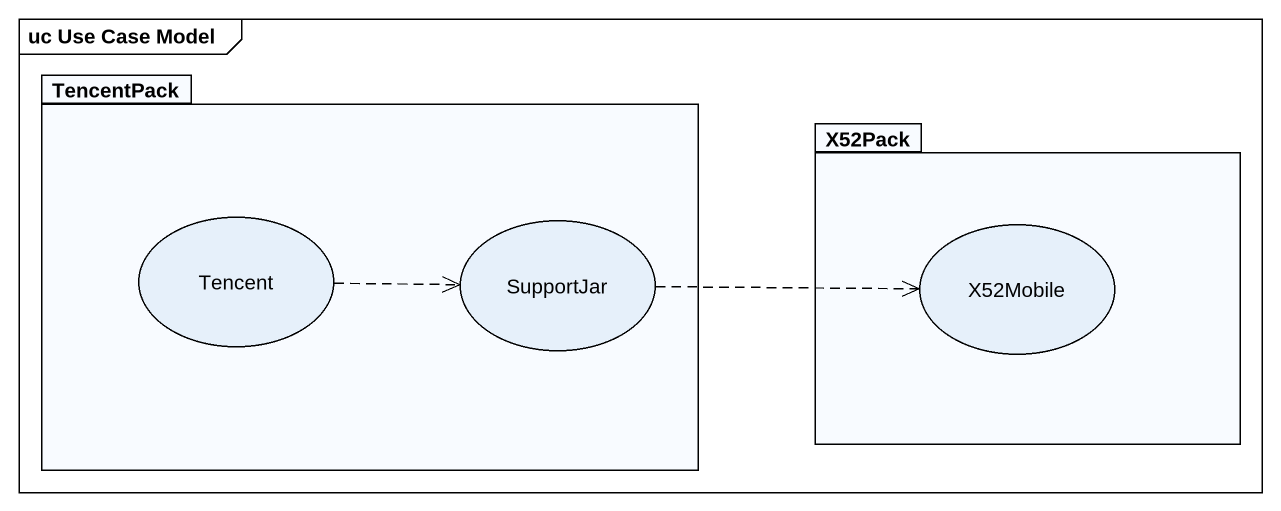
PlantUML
@startuml
mainframe uc Use Case Model
package TencentPack {
  usecase Tencent
  usecase SupportJar
}
package X52Pack {
  usecase X52Mobile
}
Tencent .right.> SupportJar
SupportJar .right.> X52Mobile
@enduml
